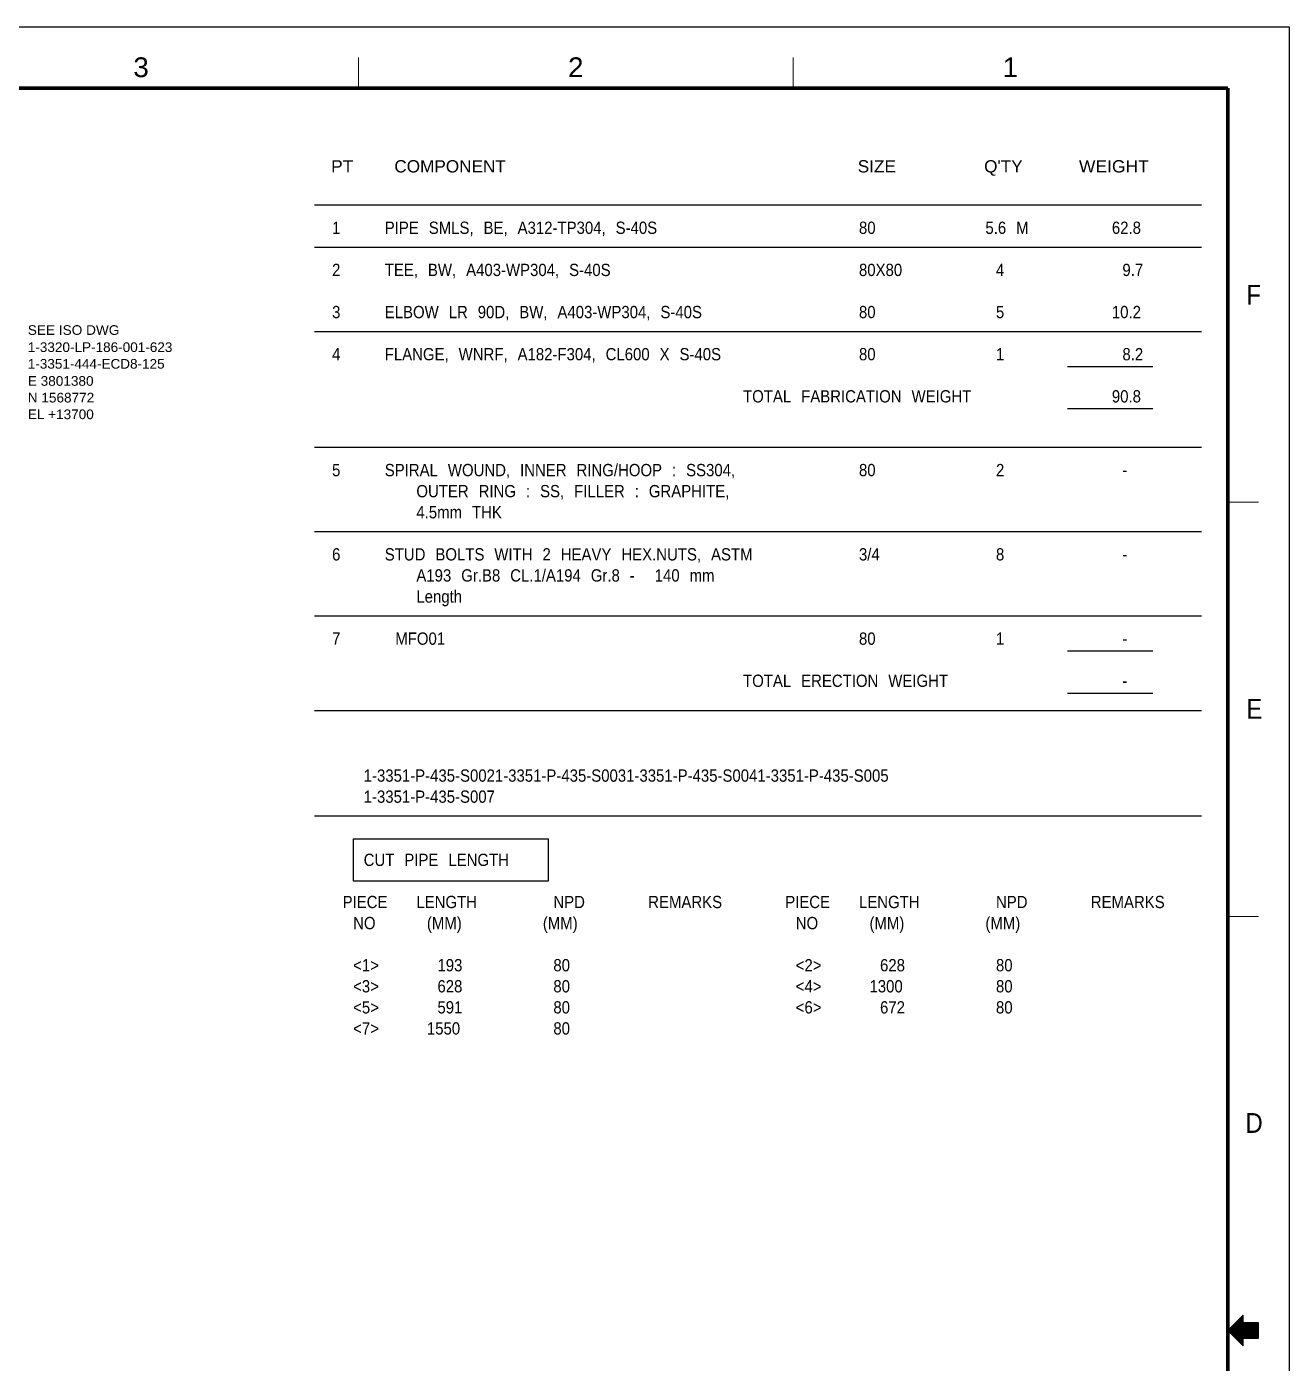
# Model space of a CAD drawing. Header units: inches. Extents: x 0 to 841, y 0 to 594.
# Drawn here: x 553.5 to 841, y 289.5 to 594 of the extents above; entities that cross this region are included whole.
import ezdxf
from ezdxf.enums import TextEntityAlignment as Align

# ---------------------------------------------------------------- set-up
doc = ezdxf.new("R2010")
doc.units = ezdxf.units.IN
doc.header["$MEASUREMENT"] = 0
for name, color, linetype in [('BG Border', 7, 'Continuous'), ('BG MATLIST', 7, 'Continuous'), ('ISOTEXT', 7, 'Continuous'), ('MATLIST', 7, 'Continuous')]:
    doc.layers.add(name, color=color, linetype=linetype)
doc.styles.add('Arial', font='arial.ttf')

msp = doc.modelspace()

# ---------------------------------------------------------------- linework, layer by layer
at = {"layer": 'BG Border', "color": 7, "linetype": 'Continuous', "lineweight": 25}
for p, q in [((0, 594), (841, 594)), ((841, 594), (841, 0)), ((830.5, 300.5), (827, 297)), ((830.5, 298.75), (830.5, 300.5)), ((834.02, 298.75), (830.5, 298.75)), ((834.02, 295.25), (834.02, 298.75)), ((827, 297), (830.5, 293.5)), ((830.5, 293.5), (830.5, 295.25)), ((830.5, 295.25), (834.02, 295.25))]:
    msp.add_line(p, q, dxfattribs=at)
at = {"layer": 'BG Border', "color": 7, "linetype": 'Continuous', "lineweight": 13}
for p, q in [((629, 580), (629, 587.02)), ((728, 580), (728, 587.02)), ((834.02, 485.67), (827, 485.67)), ((834.02, 391.33), (827, 391.33)), ((834.02, 298.59), (828.59, 298.59)), ((830.5, 298.79), (828.79, 298.79)), ((830.5, 298.99), (828.99, 298.99)), ((830.5, 299.19), (829.19, 299.19)), ((830.5, 299.39), (829.39, 299.39)), ((830.5, 299.59), (829.59, 299.59)), ((830.5, 299.79), (829.79, 299.79)), ((830.5, 299.99), (829.99, 299.99)), ((830.5, 300.19), (830.19, 300.19)), ((830.5, 300.39), (830.39, 300.39)), ((834.02, 296.99), (827.01, 296.99)), ((834.02, 297.19), (827.19, 297.19)), ((834.02, 296.79), (827.21, 296.79)), ((834.02, 297.39), (827.39, 297.39)), ((834.02, 296.59), (827.41, 296.59)), ((834.02, 297.59), (827.59, 297.59)), ((834.02, 296.39), (827.61, 296.39)), ((834.02, 297.79), (827.79, 297.79)), ((834.02, 296.19), (827.81, 296.19)), ((834.02, 297.99), (827.99, 297.99)), ((834.02, 295.99), (828.01, 295.99)), ((834.02, 298.19), (828.19, 298.19)), ((834.02, 295.79), (828.21, 295.79)), ((834.02, 298.39), (828.39, 298.39)), ((834.02, 295.59), (828.41, 295.59)), ((834.02, 295.39), (828.61, 295.39)), ((830.5, 295.19), (828.81, 295.19)), ((830.5, 294.99), (829.01, 294.99)), ((830.5, 294.79), (829.21, 294.79)), ((830.5, 294.59), (829.41, 294.59)), ((830.5, 294.39), (829.61, 294.39)), ((830.5, 294.19), (829.81, 294.19)), ((830.5, 293.99), (830.01, 293.99)), ((830.5, 293.79), (830.21, 293.79)), ((830.5, 293.59), (830.41, 293.59))]:
    msp.add_line(p, q, dxfattribs=at)
at = {"layer": 'BG Border', "color": 3, "linetype": 'Continuous', "lineweight": 120}
for p, q in [((35, 580), (827, 580)), ((827, 580), (827, 14))]:
    msp.add_line(p, q, dxfattribs=at)
msp.add_lwpolyline([(827, 580), (35, 580), (35, 14), (827, 14)], close=True, dxfattribs=at)
at = {"layer": 'MATLIST', "color": 2, "linetype": 'Continuous', "lineweight": 30}
for p, q in [((619, 553.4), (821, 553.4)), ((619, 543.8), (821, 543.8)), ((619, 524.6), (821, 524.6)), ((790.5, 516.6), (809.9, 516.6)), ((790.5, 507), (809.9, 507)), ((619, 498.2), (821, 498.2)), ((619, 479), (821, 479)), ((619, 459.8), (821, 459.8)), ((790.5, 451.8), (809.9, 451.8)), ((790.5, 442.2), (809.9, 442.2)), ((619, 438.2), (821, 438.2)), ((619, 414.2), (821, 414.2)), ((627.8, 409), (672.3, 409)), ((627.8, 409), (627.8, 399.4)), ((672.3, 399.4), (672.3, 409)), ((627.8, 399.4), (672.3, 399.4))]:
    msp.add_line(p, q, dxfattribs=at)

# ---------------------------------------------------------------- texts
at = {"layer": 'BG Border', "color": 3, "style": 'Arial', "width": 1.008516}
for s, p in [('3', (579.5, 587.02)), ('2', (678.5, 587.02)), ('1', (777.5, 587.02))]:
    msp.add_text(s, height=4.5, dxfattribs=at).set_placement(p, align=Align.TOP_CENTER)
at = {"layer": 'BG Border', "color": 3, "style": 'ARIAL', "width": 0.87}
for s, p in [('F', (831.22, 532.93)), ('E', (831.22, 438.6)), ('D', (831.01, 344.26))]:
    msp.add_text(s, height=4.5, dxfattribs=at).set_placement(p, align=Align.MIDDLE_LEFT)
at = {"layer": 'BG MATLIST', "color": 2, "style": 'Arial'}
for s, width, p in [('PT', 1.011406, (622.78, 560.8)), ('COMPONENT', 0.999032, (637.18, 560.8)), ('SIZE', 1.001836, (742.71, 560.8)), ("Q'TY", 0.997907, (771.51, 560.8)), ('WEIGHT', 1.016102, (793.11, 560.8))]:
    msp.add_text(s, height=2.8, dxfattribs=dict(at, width=width)).set_placement(p)
at = {"layer": 'ELEDIT', "color": 2, "style": 'Arial', "width": 1.005315}
msp.add_text('EL +13700', height=2.2, dxfattribs=at).set_placement((553.7, 504.6))
at = {"layer": 'ISOTEXT', "color": 2, "style": 'Arial'}
for s, width, p in [('SEE ISO DWG', 1.00983, (553.7, 523.8)), ('1-3320-LP-186-001-623', 1.004063, (553.7, 519.9)), ('1-3351-444-ECD8-125', 1.00235, (553.7, 516.1)), ('E 3801380', 1.007902, (553.7, 512.2)), ('N 1568772', 1.006087, (553.7, 508.4))]:
    msp.add_text(s, height=2.2, dxfattribs=dict(at, width=width)).set_placement(p)
at = {"layer": 'MATLIST', "color": 2, "style": 'ARIAL', "width": 0.87}
for s, p in [('1', (623, 546.8)), ('PIPE\u2004\u2004SMLS,\u2004\u2004BE,\u2004\u2004A312-TP304,\u2004\u2004S-40S', (635, 546.8)), ('80', (743, 546.8)), ('5.6\u2004\u2004M', (771.8, 546.8)), ('62.8', (800.6, 546.8)), ('2', (623, 537.2)), ('TEE,\u2004\u2004BW,\u2004\u2004A403-WP304,\u2004\u2004S-40S', (635, 537.2)), ('80X80', (743, 537.2)), ('4', (774.2, 537.2)), ('9.7', (803, 537.2)), ('3', (623, 527.6)), ('ELBOW\u2004\u2004LR\u2004\u200490D,\u2004\u2004BW,\u2004\u2004A403-WP304,\u2004\u2004S-40S', (635, 527.6)), ('80', (743, 527.6)), ('5', (774.2, 527.6)), ('10.2', (800.6, 527.6)), ('4', (623, 518)), ('FLANGE,\u2004\u2004WNRF,\u2004\u2004A182-F304,\u2004\u2004CL600\u2004\u2004X\u2004\u2004S-40S', (635, 518)), ('80', (743, 518)), ('1', (774.2, 518)), ('8.2', (803, 518)), ('TOTAL\u2004\u2004FABRICATION\u2004\u2004WEIGHT', (716.6, 508.4)), ('90.8', (800.6, 508.4)), ('5', (623, 491.6)), ('SPIRAL\u2004\u2004WOUND,\u2004\u2004INNER\u2004\u2004RING/HOOP\u2004\u2004:\u2004\u2004SS304,', (635, 491.6)), ('80', (743, 491.6)), ('2', (774.2, 491.6)), ('-', (803, 491.6)), ('OUTER\u2004\u2004RING\u2004\u2004:\u2004\u2004SS,\u2004\u2004FILLER\u2004\u2004:\u2004\u2004GRAPHITE,', (642.2, 486.8)), ('4.5mm\u2004\u2004THK', (642.2, 482)), ('6', (623, 472.4)), ('STUD\u2004\u2004BOLTS\u2004\u2004WITH\u2004\u20042\u2004\u2004HEAVY\u2004\u2004HEX.NUTS,\u2004\u2004ASTM', (635, 472.4)), ('3/4', (743, 472.4)), ('8', (774.2, 472.4)), ('-', (803, 472.4)), ('A193\u2004\u2004Gr.B8\u2004\u2004CL.1/A194\u2004\u2004Gr.8\u2004\u2004-\u2004\u2004\u2004\u2004140\u2004\u2004mm', (642.2, 467.6)), ('Length', (642.2, 462.8)), ('7', (623, 453.2)), ('MFO01', (637.4, 453.2)), ('80', (743, 453.2)), ('1', (774.2, 453.2)), ('-', (803, 453.2)), ('TOTAL\u2004\u2004ERECTION\u2004\u2004WEIGHT', (716.6, 443.6)), ('-', (803, 443.6)), ('1-3351-P-435-S0021-3351-P-435-S0031-3351-P-435-S0041-3351-P-435-S005', (630.2, 422)), ('1-3351-P-435-S007', (630.2, 417.2)), ('CUT\u2004\u2004PIPE\u2004\u2004LENGTH', (630.2, 402.8)), ('PIECE', (625.4, 393.2)), ('LENGTH', (642.2, 393.2)), ('NPD', (673.4, 393.2)), ('REMARKS', (695, 393.2)), ('PIECE', (726.2, 393.2)), ('LENGTH', (743, 393.2)), ('NPD', (774.2, 393.2)), ('REMARKS', (795.8, 393.2)), ('NO', (627.8, 388.4)), ('(MM)', (644.6, 388.4)), ('(MM)', (671, 388.4)), ('NO', (728.6, 388.4)), ('(MM)', (745.4, 388.4)), ('(MM)', (771.8, 388.4)), ('<1>', (627.8, 378.8)), ('193', (647, 378.8)), ('80', (673.4, 378.8)), ('<2>', (728.6, 378.8)), ('628', (747.8, 378.8)), ('80', (774.2, 378.8)), ('<3>', (627.8, 374)), ('628', (647, 374)), ('80', (673.4, 374)), ('<4>', (728.6, 374)), ('1300', (745.4, 374)), ('80', (774.2, 374)), ('<5>', (627.8, 369.2)), ('591', (647, 369.2)), ('80', (673.4, 369.2)), ('<6>', (728.6, 369.2)), ('672', (747.8, 369.2)), ('80', (774.2, 369.2)), ('<7>', (627.8, 364.4)), ('1550', (644.6, 364.4)), ('80', (673.4, 364.4))]:
    msp.add_text(s, height=2.8, dxfattribs=at).set_placement(p)

doc.saveas('drawing.dxf')
